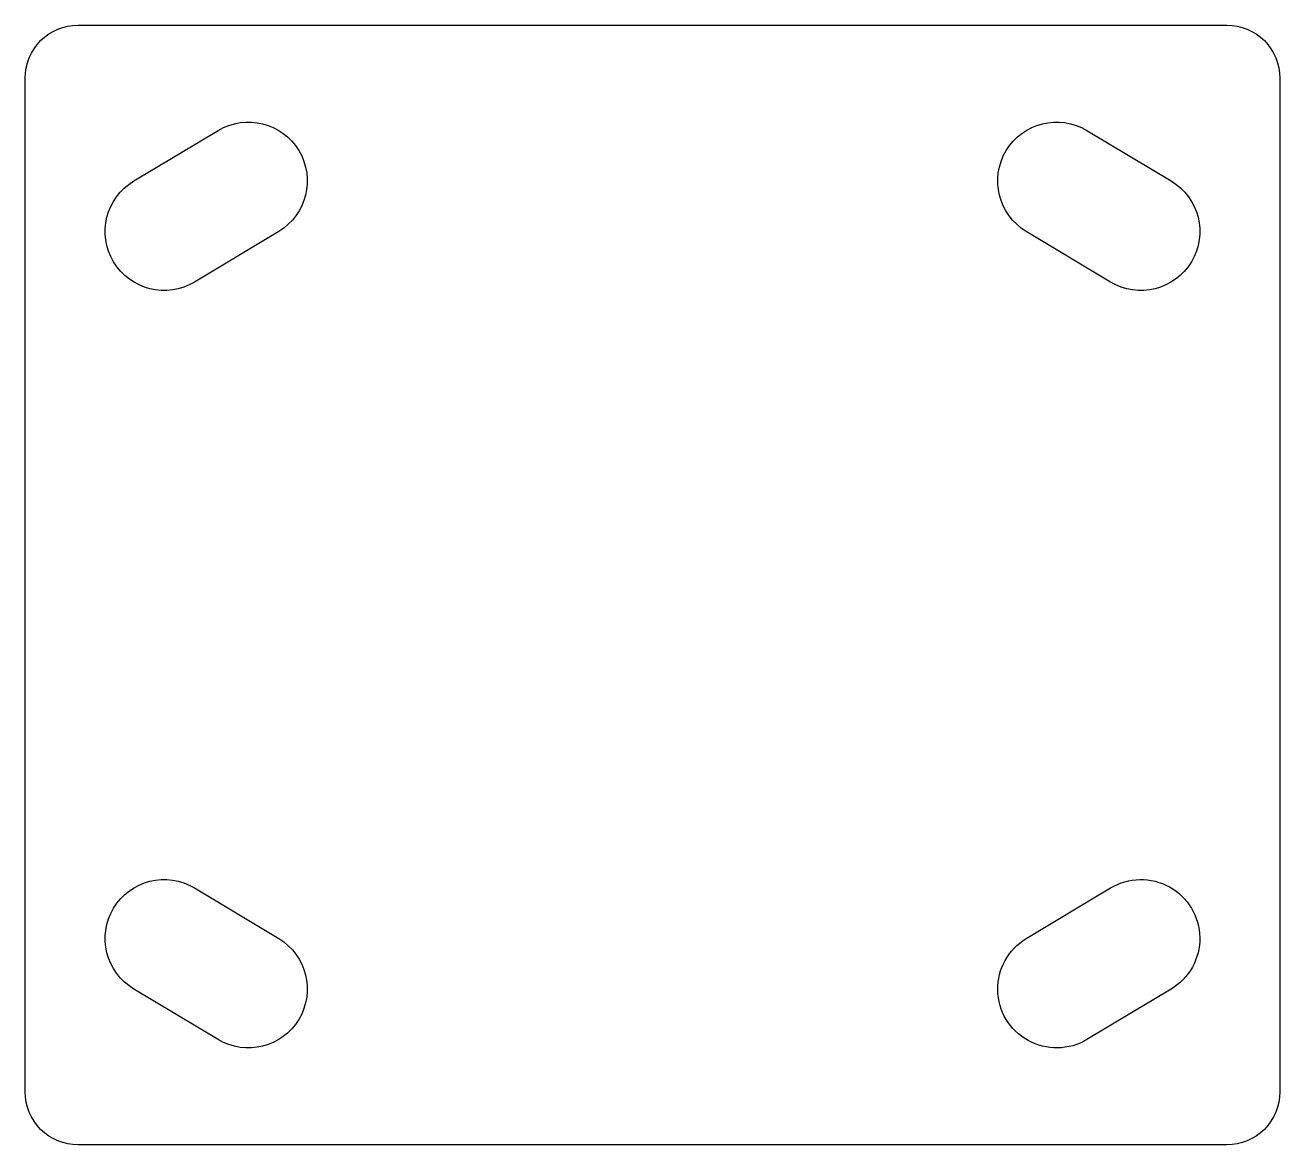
# Model space of a CAD drawing. Header units: millimetres. Extents: x -59 to 59, y -53 to 53.
import ezdxf

# ---------------------------------------------------------------- set-up
doc = ezdxf.new("R2010")
doc.units = ezdxf.units.MM
doc.layers.get('0').update_dxf_attribs({"linetype": 'CONTINUOUS'})

msp = doc.modelspace()

# ---------------------------------------------------------------- linework, layer by layer
for points in [[(-59.15, 47.8, -0.414214), (-54.15, 52.8), (54.15, 52.8, -0.414214), (59.15, 47.8), (59.15, -47.8, -0.414214), (54.15, -52.8), (-54.15, -52.8, -0.414214), (-59.15, -47.8)], [(-40.96, 42.86, -1), (-35.24, 33.34), (-43.18, 28.57, -1), (-48.9, 38.1)], [(48.9, 38.1, -1), (43.18, 28.57), (35.24, 33.34, -1), (40.96, 42.86)], [(-48.9, -38.1, -1), (-43.18, -28.57), (-35.24, -33.34, -1), (-40.96, -42.86)], [(43.18, -28.57, -1), (48.9, -38.1), (40.96, -42.86, -1), (35.24, -33.34)]]:
    msp.add_lwpolyline(points, format="xyb", close=True)

doc.saveas('drawing.dxf')
